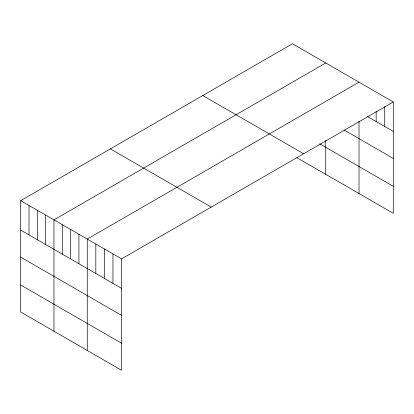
<?xml version="1.0" encoding="UTF-8"?>
<svg xmlns="http://www.w3.org/2000/svg" width="414" height="414" viewBox="0 0 414 414"><rect width="100%" height="100%" fill="white"/><g stroke="black" fill="none" stroke-linecap="round" stroke-linejoin="round"><path stroke-width="0.62" d="M393.3 101.968L121.53 258.874L121.53 370.245L20.7 312.032L20.7 200.661L292.47 43.755L393.3 101.968L393.3 213.339L296.905 157.687M325.74 62.964L53.975 219.87L53.975 331.241M359.016 82.179L87.25 239.08L87.25 350.451M367.585 116.577L393.3 131.419M344.044 130.017L393.3 158.453M319.644 143.782L393.3 186.305M202.782 95.536L303.617 153.749M110.383 148.88L211.218 207.098M20.7 200.661L121.53 258.874M20.7 230.112L121.53 288.325M20.7 257.146L121.53 315.359M20.7 284.998L121.53 343.211M384.73 106.626L384.73 126.472M376.16 111.283L376.16 121.525M359.016 121.281L359.016 193.545M325.74 140.496L325.74 174.335M112.96 253.927L112.96 283.378M104.39 248.98L104.39 278.431M95.82 244.027L95.82 273.478M78.929 234.277L78.929 263.728M70.613 229.475L70.613 258.926M62.291 224.673L62.291 254.124M45.654 215.068L45.654 244.519M37.338 210.265L37.338 239.716M29.016 205.463L29.016 234.914"/></g></svg>
